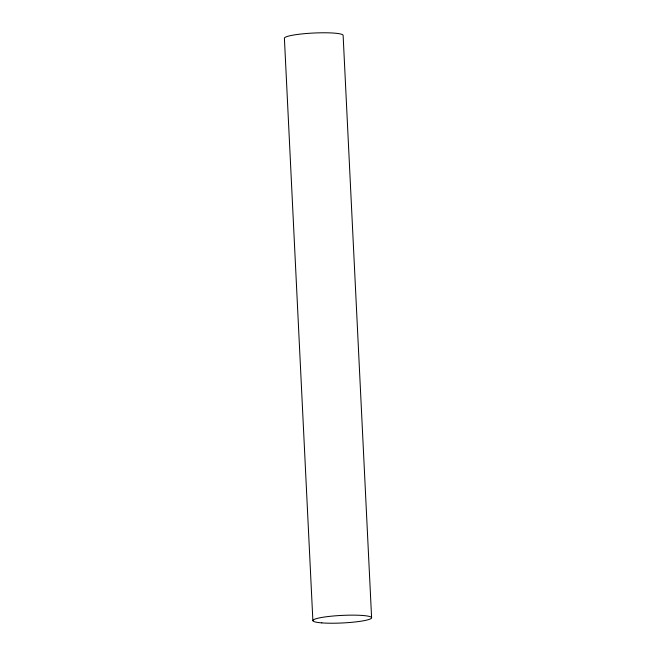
<?xml version="1.0" encoding="UTF-8"?>
<svg xmlns="http://www.w3.org/2000/svg" width="656" height="656" viewBox="0 0 656 656"><rect width="100%" height="100%" fill="white"/><g stroke="black" fill="none" stroke-linecap="round" stroke-linejoin="round"><path stroke-width="0.98" d="M371.599 617.706L343.121 35.342A29.397 3.788 -2.8 0 0 313.265 33.054A29.397 3.788 -2.8 0 0 284.401 38.294L312.879 620.658M321.825 622.888A29.397 3.788 -2.8 0 0 370.73 618.731A29.397 3.788 -2.8 0 0 334.166 615.927A29.397 3.788 -2.8 0 0 321.825 622.888"/></g></svg>
